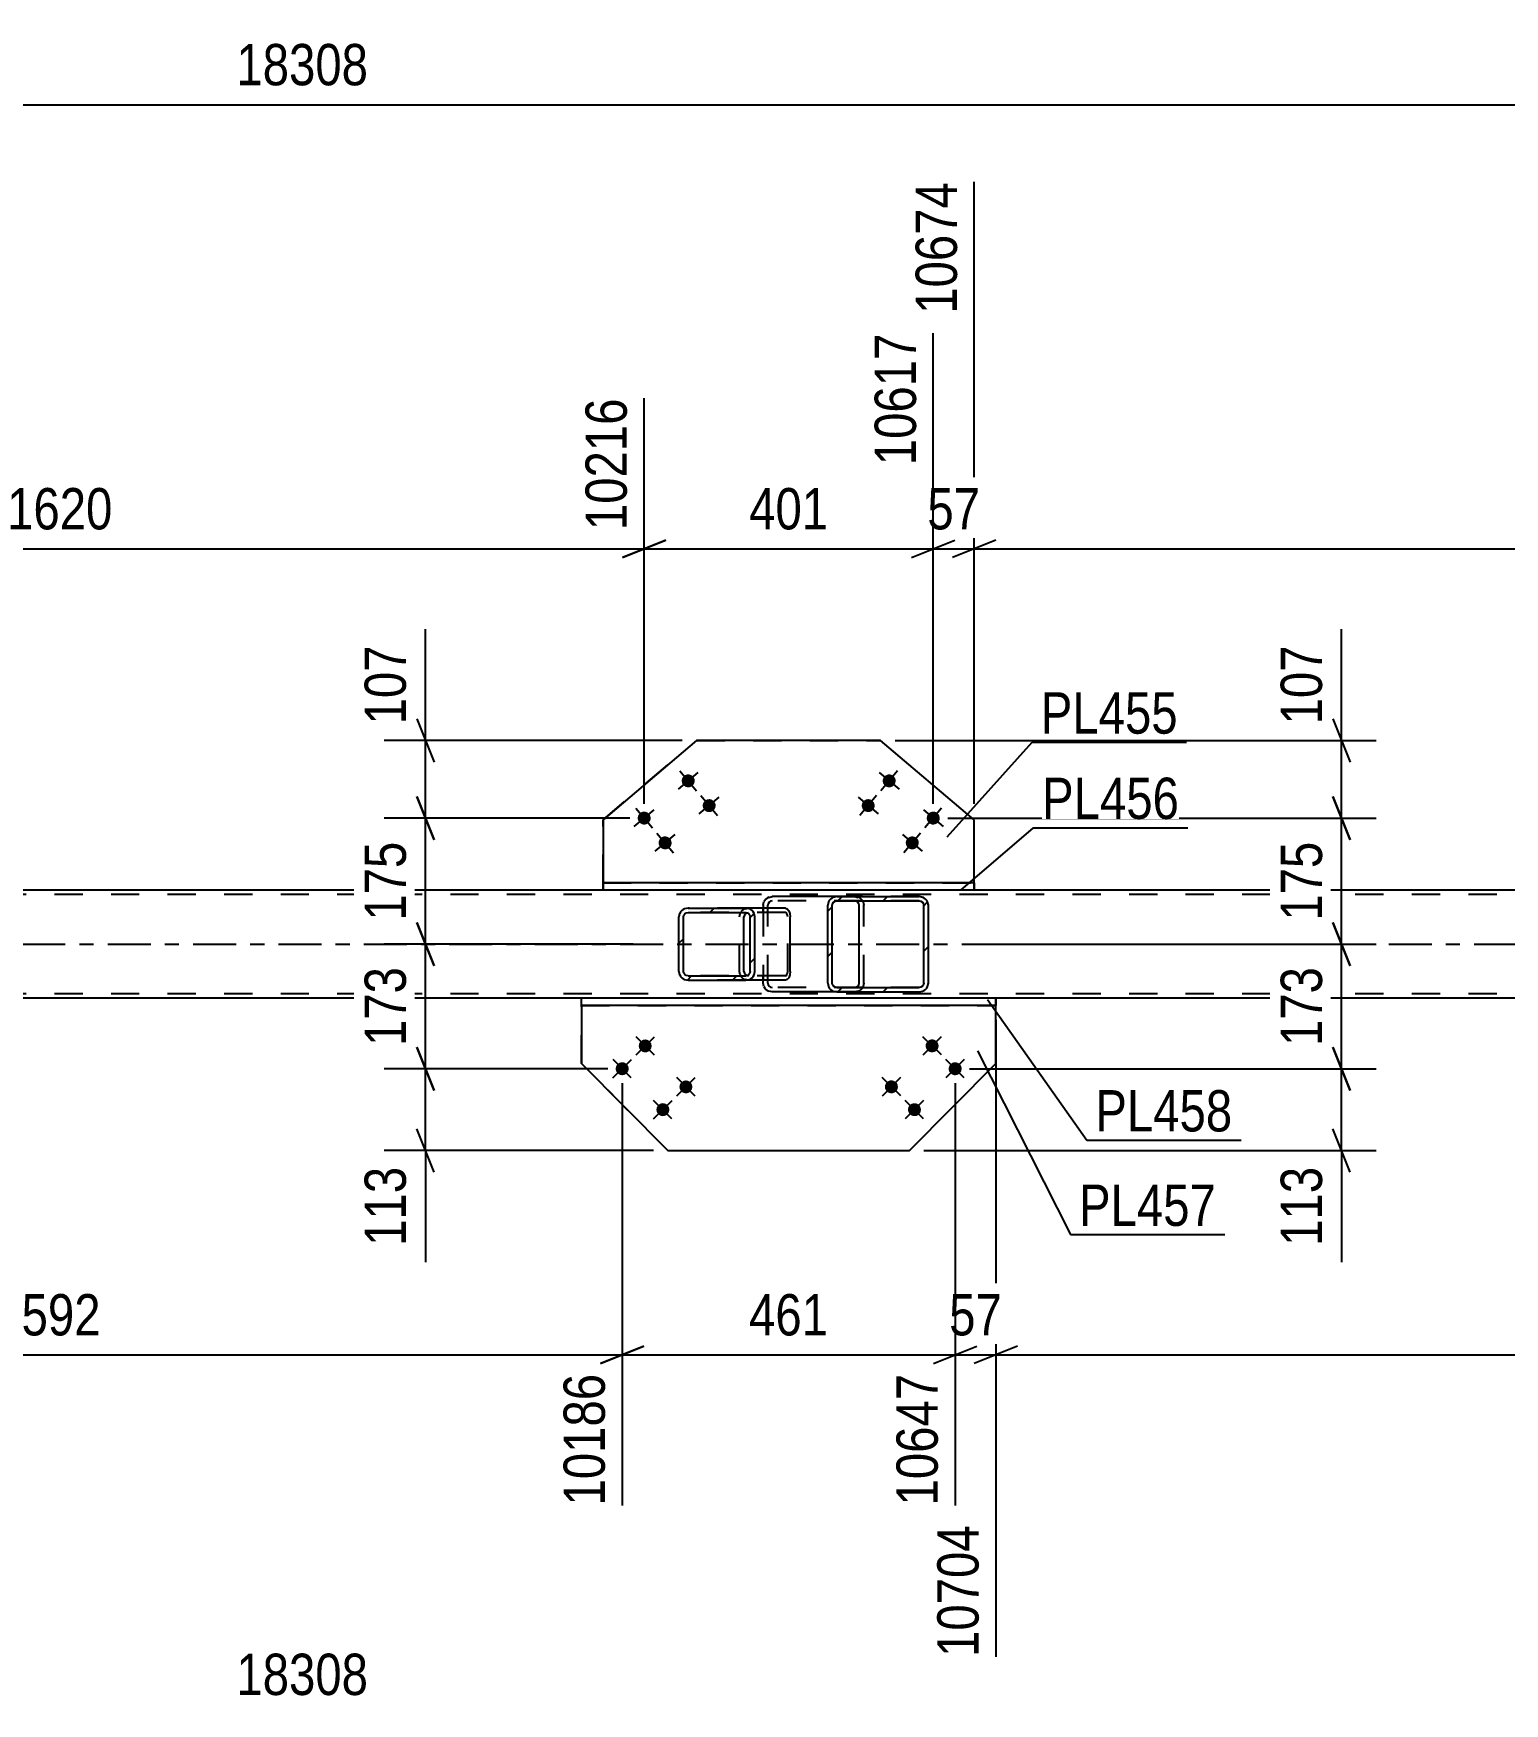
# Model space of a CAD drawing. Header units: millimetres. Extents: x 0 to 1189, y 0 to 841.
# Drawn here: x 540.7 to 642.7, y 295.6 to 411.3 of the extents above; entities that cross this region are included whole.
import ezdxf

# ---------------------------------------------------------------- set-up
doc = ezdxf.new("R2010")
doc.units = ezdxf.units.MM
doc.linetypes.add('DXK_LINE_DOT2', pattern=[3.9198, 1.9599, -1.9599])
doc.linetypes.add('DXK_LINE_DOT3', pattern=[5.9187, 2.979, -0.9799, 0.9799, -0.9799])
doc.styles.add('Arial Narrow', font='ARIALN.TTF', dxfattribs={"height": 0.2})

# ---------------------------------------------------------------- blocks, each defined once
blk = doc.blocks.new('Part-570348649-49619 - 49615')
at = {"linetype": 'Continuous'}
h = blk.add_hatch(dxfattribs=at)
h.set_pattern_fill('', scale=0.7, style=0, pattern_type=0)
h.set_pattern_definition([(45, (590.6408, 350.3297), (-1.57154, 1.57154), [])])
h.paths.add_polyline_path([(590.69, 350.1), (590.64, 350.33), (590.5, 350.52), (590.3, 350.65), (590.06, 350.7), (586.06, 350.7), (585.82, 350.65), (585.62, 350.52), (585.48, 350.33), (585.43, 350.1), (585.43, 346.3), (585.48, 346.07), (585.62, 345.88), (585.82, 345.75), (586.06, 345.7), (590.06, 345.7), (590.3, 345.75), (590.5, 345.88), (590.64, 346.07), (590.69, 346.3)])
h.paths.add_polyline_path([(590.35, 346.19), (590.28, 346.09), (590.18, 346.02), (590.06, 346), (586.06, 346), (585.94, 346.02), (585.84, 346.09), (585.77, 346.19), (585.75, 346.3), (585.75, 350.1), (585.77, 350.21), (585.84, 350.31), (585.94, 350.38), (586.06, 350.4), (590.06, 350.4), (590.18, 350.38), (590.28, 350.31), (590.35, 350.21), (590.37, 350.1), (590.37, 346.3)])
at = {"color": 2, "linetype": 'Continuous'}
for p, q in [((585.48, 350.33), (585.43, 350.1)), ((585.43, 346.3), (585.43, 350.1)), ((585.75, 350.1), (585.77, 350.21)), ((585.75, 346.3), (585.75, 350.1)), ((585.77, 350.21), (585.84, 350.31)), ((586.06, 350.7), (585.82, 350.65)), ((585.84, 350.31), (585.94, 350.38)), ((585.94, 350.38), (586.06, 350.4)), ((586.06, 350.7), (590.06, 350.7)), ((586.06, 350.4), (590.06, 350.4)), ((589.97, 350.21), (589.94, 350.1)), ((589.94, 346.3), (589.94, 350.1)), ((590.04, 350.31), (589.97, 350.21)), ((590.14, 350.38), (590.04, 350.31)), ((592.81, 350.7), (590.06, 350.7)), ((590.3, 350.65), (590.06, 350.7)), ((590.06, 350.4), (590.18, 350.38)), ((590.14, 350.38), (590.16, 350.38)), ((590.18, 350.38), (590.28, 350.31)), ((590.28, 350.31), (590.35, 350.21)), ((590.35, 350.21), (590.37, 350.1)), ((590.37, 346.3), (590.37, 350.1)), ((590.69, 350.1), (590.64, 350.33)), ((590.69, 346.3), (590.69, 350.1)), ((592.81, 350.7), (592.93, 350.65)), ((592.93, 350.65), (593.04, 350.52)), ((593.04, 350.52), (593.11, 350.33)), ((593.11, 350.33), (593.13, 350.1)), ((593.13, 346.3), (593.13, 350.1)), ((585.43, 346.3), (585.48, 346.07)), ((585.77, 346.19), (585.75, 346.3)), ((589.94, 346.3), (589.97, 346.19)), ((590.37, 346.3), (590.35, 346.19)), ((590.64, 346.07), (590.69, 346.3)), ((593.13, 346.3), (593.11, 346.07)), ((585.84, 346.09), (585.77, 346.19)), ((585.82, 345.75), (586.06, 345.7)), ((585.94, 346.02), (585.84, 346.09)), ((586.06, 346), (585.94, 346.02)), ((586.06, 346), (590.06, 346)), ((586.06, 345.7), (590.06, 345.7)), ((589.97, 346.19), (590.04, 346.09)), ((590.04, 346.09), (590.14, 346.02)), ((590.18, 346.02), (590.06, 346)), ((590.06, 345.7), (590.3, 345.75)), ((592.81, 345.7), (590.06, 345.7)), ((590.14, 346.02), (590.16, 346.02)), ((590.28, 346.09), (590.18, 346.02)), ((590.35, 346.19), (590.28, 346.09)), ((592.93, 345.75), (592.81, 345.7)), ((593.04, 345.88), (592.93, 345.75)), ((593.11, 346.07), (593.04, 345.88))]:
    blk.add_line(p, q, dxfattribs=at)
at = {"color": 7, "linetype": 'DXK_LINE_DOT2'}
for p, q in [((590.06, 350.7), (586.06, 350.7)), ((592.81, 350.4), (586.06, 350.4)), ((589.63, 350.1), (589.68, 350.33)), ((589.63, 346.3), (589.63, 350.1)), ((590.02, 350.65), (590.26, 350.7)), ((590.16, 350.38), (590.26, 350.4)), ((591.27, 350.4), (591.27, 350.7)), ((592.87, 350.38), (592.81, 350.4)), ((592.92, 350.31), (592.87, 350.38)), ((592.96, 350.21), (592.92, 350.31)), ((592.97, 350.1), (592.96, 350.21)), ((592.97, 346.3), (592.97, 350.1)), ((589.68, 346.07), (589.63, 346.3)), ((592.96, 346.19), (592.97, 346.3)), ((592.81, 346), (586.06, 346)), ((590.06, 345.7), (586.06, 345.7)), ((590.26, 345.7), (590.02, 345.75)), ((590.16, 346.02), (590.26, 346)), ((591.27, 345.7), (591.27, 346)), ((592.81, 346), (592.87, 346.02)), ((592.87, 346.02), (592.92, 346.09)), ((592.92, 346.09), (592.96, 346.19))]:
    blk.add_line(p, q, dxfattribs=at)
at = {"color": 2, "linetype": 'Continuous'}
for centre, start, end in [((586.05, 350.08), 111.1027, 156.0528), ((590.08, 350.08), 23.9472, 68.8973), ((586.05, 346.32), 203.9472, 248.8973), ((590.08, 346.32), 291.1027, 336.0528)]:
    blk.add_arc(centre, 0.616, start, end, dxfattribs=at)
at = {"color": 7, "linetype": 'DXK_LINE_DOT2'}
for centre, start, end in [((590.24, 350.08), 111.1035, 156.0537), ((590.24, 346.32), 203.9463, 248.8965)]:
    blk.add_arc(centre, 0.616, start, end, dxfattribs=at)
blk = doc.blocks.new('Bolt-570348649-49864 - 49615')
at = {"linetype": 'Continuous'}
for points in [[(603.29, 341.47), (603.35, 341.4), (603.4, 341.31), (603.42, 341.22), (603.43, 341.13), (603.41, 341.04), (603.38, 340.95), (603.33, 340.87), (603.26, 340.8), (603.18, 340.75), (603.09, 340.72), (603, 340.7), (602.91, 340.71), (602.82, 340.73), (602.73, 340.77), (602.66, 340.83), (602.6, 340.9), (602.56, 340.99), (602.53, 341.08), (602.53, 341.17), (602.54, 341.27), (602.58, 341.35), (602.63, 341.43), (602.69, 341.5), (602.77, 341.55), (602.86, 341.59), (602.95, 341.6), (603.05, 341.6), (603.14, 341.57), (603.22, 341.53)], [(604.89, 339.89), (604.95, 339.81), (604.99, 339.73), (605.02, 339.64), (605.02, 339.54), (605.01, 339.45), (604.98, 339.36), (604.92, 339.28), (604.86, 339.22), (604.78, 339.17), (604.69, 339.13), (604.6, 339.12), (604.5, 339.12), (604.41, 339.15), (604.33, 339.19), (604.26, 339.25), (604.2, 339.32), (604.15, 339.4), (604.13, 339.49), (604.12, 339.59), (604.14, 339.68), (604.17, 339.77), (604.22, 339.85), (604.29, 339.91), (604.37, 339.97), (604.46, 340), (604.55, 340.02), (604.64, 340.01), (604.73, 339.99), (604.82, 339.94)], [(600.48, 338.63), (600.54, 338.56), (600.58, 338.48), (600.6, 338.38), (600.61, 338.29), (600.59, 338.2), (600.56, 338.11), (600.51, 338.03), (600.44, 337.96), (600.36, 337.91), (600.28, 337.88), (600.18, 337.86), (600.09, 337.87), (600, 337.89), (599.91, 337.93), (599.84, 337.99), (599.78, 338.07), (599.74, 338.15), (599.71, 338.24), (599.71, 338.33), (599.72, 338.43), (599.76, 338.52), (599.81, 338.59), (599.87, 338.66), (599.95, 338.71), (600.04, 338.75), (600.13, 338.76), (600.23, 338.76), (600.32, 338.73), (600.4, 338.69)], [(602.07, 337.05), (602.13, 336.97), (602.17, 336.89), (602.2, 336.8), (602.2, 336.71), (602.19, 336.61), (602.16, 336.52), (602.11, 336.45), (602.04, 336.38), (601.96, 336.33), (601.87, 336.29), (601.78, 336.28), (601.69, 336.28), (601.6, 336.31), (601.51, 336.35), (601.44, 336.41), (601.38, 336.48), (601.34, 336.56), (601.31, 336.66), (601.31, 336.75), (601.32, 336.84), (601.35, 336.93), (601.4, 337.01), (601.47, 337.08), (601.55, 337.13), (601.64, 337.16), (601.73, 337.18), (601.82, 337.17), (601.92, 337.15), (602, 337.11)]]:
    blk.add_hatch(color=1, dxfattribs=at).paths.add_polyline_path(points)
at = {"color": 1, "linetype": 'Continuous'}
for p, q in [((603.62, 340.52), (602.34, 341.79)), ((603.61, 341.79), (602.34, 340.51)), ((605.21, 338.93), (603.94, 340.2)), ((605.21, 340.2), (603.94, 338.93)), ((600.8, 337.68), (599.52, 338.95)), ((600.79, 338.95), (599.52, 337.67)), ((602.39, 337.37), (601.12, 336.09)), ((602.39, 336.09), (601.12, 337.36))]:
    blk.add_line(p, q, dxfattribs=at)
blk = doc.blocks.new('Part-570348649-49627 - 49615')
at = {"linetype": 'Continuous'}
h = blk.add_hatch(dxfattribs=at)
h.set_pattern_fill('', scale=0.7, style=0, pattern_type=0)
h.set_pattern_definition([(45, (602.6688, 351.1297), (-1.57154, 1.57154), [])])
h.paths.add_polyline_path([(602.72, 350.9), (602.67, 351.13), (602.53, 351.32), (602.33, 351.45), (602.08, 351.5), (596.37, 351.5), (596.13, 351.45), (595.92, 351.32), (595.79, 351.13), (595.74, 350.9), (595.74, 345.5), (595.79, 345.27), (595.92, 345.08), (596.13, 344.95), (596.37, 344.9), (602.08, 344.9), (602.33, 344.95), (602.53, 345.08), (602.67, 345.27), (602.72, 345.5)])
h.paths.add_polyline_path([(602.38, 345.39), (602.31, 345.29), (602.2, 345.22), (602.08, 345.2), (596.37, 345.2), (596.25, 345.22), (596.15, 345.29), (596.08, 345.39), (596.05, 345.5), (596.05, 350.9), (596.08, 351.01), (596.15, 351.11), (596.25, 351.18), (596.37, 351.2), (602.08, 351.2), (602.2, 351.18), (602.31, 351.11), (602.38, 351.01), (602.4, 350.9), (602.4, 345.5)])
at = {"color": 2, "linetype": 'Continuous'}
for p, q in [((591.27, 350.9), (591.32, 351.13)), ((591.27, 350.9), (591.27, 350.7)), ((591.66, 351.45), (591.9, 351.5)), ((596.37, 351.5), (591.9, 351.5)), ((595.79, 351.13), (595.74, 350.9)), ((595.74, 345.5), (595.74, 350.9)), ((596.05, 350.9), (596.08, 351.01)), ((596.05, 345.5), (596.05, 350.9)), ((596.08, 351.01), (596.15, 351.11)), ((596.37, 351.5), (596.13, 351.45)), ((596.15, 351.11), (596.25, 351.18)), ((596.25, 351.18), (596.37, 351.2)), ((596.37, 351.5), (602.08, 351.5)), ((596.37, 351.2), (602.08, 351.2)), ((597.74, 351.18), (597.61, 351.2)), ((597.84, 351.11), (597.74, 351.18)), ((597.91, 351.01), (597.84, 351.11)), ((597.93, 350.9), (597.91, 351.01)), ((597.93, 345.5), (597.93, 350.9)), ((602.33, 351.45), (602.08, 351.5)), ((602.08, 351.2), (602.2, 351.18)), ((602.2, 351.18), (602.31, 351.11)), ((602.31, 351.11), (602.38, 351.01)), ((602.38, 351.01), (602.4, 350.9)), ((602.4, 345.5), (602.4, 350.9)), ((602.72, 350.9), (602.67, 351.13)), ((602.72, 345.5), (602.72, 350.9)), ((591.27, 345.5), (591.27, 345.7)), ((591.32, 345.27), (591.27, 345.5)), ((595.74, 345.5), (595.79, 345.27)), ((596.08, 345.39), (596.05, 345.5)), ((596.15, 345.29), (596.08, 345.39)), ((596.25, 345.22), (596.15, 345.29)), ((596.37, 345.2), (596.25, 345.22)), ((596.37, 345.2), (602.08, 345.2)), ((597.61, 345.2), (597.74, 345.22)), ((597.74, 345.22), (597.84, 345.29)), ((597.84, 345.29), (597.91, 345.39)), ((597.91, 345.39), (597.93, 345.5)), ((602.2, 345.22), (602.08, 345.2)), ((602.31, 345.29), (602.2, 345.22)), ((602.38, 345.39), (602.31, 345.29)), ((602.4, 345.5), (602.38, 345.39)), ((602.67, 345.27), (602.72, 345.5)), ((591.9, 344.9), (591.66, 344.95)), ((596.37, 344.9), (591.9, 344.9)), ((596.13, 344.95), (596.37, 344.9)), ((596.37, 344.9), (602.08, 344.9)), ((602.08, 344.9), (602.33, 344.95))]:
    blk.add_line(p, q, dxfattribs=at)
at = {"color": 7, "linetype": 'DXK_LINE_DOT2'}
for p, q in [((591.61, 351.01), (591.59, 350.9)), ((591.59, 345.5), (591.59, 350.9)), ((591.68, 351.11), (591.61, 351.01)), ((591.78, 351.18), (591.68, 351.11)), ((591.9, 351.2), (591.78, 351.18)), ((602.08, 351.2), (591.9, 351.2)), ((602.08, 351.5), (596.37, 351.5)), ((597.61, 351.5), (597.86, 351.45)), ((598.2, 351.13), (598.25, 350.9)), ((598.25, 345.5), (598.25, 350.9)), ((591.27, 350.7), (591.27, 345.7)), ((591.59, 345.5), (591.61, 345.39)), ((591.61, 345.39), (591.68, 345.29)), ((591.68, 345.29), (591.78, 345.22)), ((591.78, 345.22), (591.9, 345.2)), ((602.08, 345.2), (591.9, 345.2)), ((598.25, 345.5), (598.2, 345.27)), ((597.61, 344.9), (596.37, 344.9)), ((597.86, 344.95), (597.61, 344.9)), ((597.61, 344.9), (602.08, 344.9))]:
    blk.add_line(p, q, dxfattribs=at)
at = {"color": 2, "linetype": 'Continuous'}
for centre, start, end in [((591.88, 350.88), 110.9282, 155.8647), ((596.35, 350.88), 110.9291, 155.8657), ((602.1, 350.88), 24.1343, 69.0709), ((591.88, 345.52), 204.1353, 249.0718), ((596.35, 345.52), 204.1343, 249.0709), ((602.1, 345.52), 290.9291, 335.8657)]:
    blk.add_arc(centre, 0.618, start, end, dxfattribs=at)
at = {"color": 7, "linetype": 'DXK_LINE_DOT2'}
for centre, start, end in [((597.64, 350.88), 24.1353, 69.0718), ((597.64, 345.52), 290.9282, 335.8647)]:
    blk.add_arc(centre, 0.618, start, end, dxfattribs=at)
blk = doc.blocks.new('Part-570348649-49690 - 49615')
at = {"color": 2, "linetype": 'Continuous'}
for p, q in [((580.17, 351.95), (580.17, 352.45)), ((605.9, 352.45), (580.17, 352.45)), ((605.9, 351.95), (605.9, 352.45)), ((605.9, 352.45), (605.9, 351.95)), ((605.9, 351.95), (580.17, 351.95))]:
    blk.add_line(p, q, dxfattribs=at)
at = {"color": 7, "linetype": 'DXK_LINE_DOT2'}
for p, q in [((580.17, 352.45), (580.17, 351.95)), ((580.17, 352.45), (580.17, 352.45)), ((605.9, 352.45), (605.9, 352.45)), ((605.9, 352.45), (605.9, 352.45)), ((580.17, 351.95), (580.17, 351.95)), ((605.9, 351.95), (605.9, 351.95)), ((605.9, 351.95), (605.9, 351.95))]:
    blk.add_line(p, q, dxfattribs=at)
blk = doc.blocks.new('Part-570348649-49631 - 49615')
at = {"color": 7, "linetype": 'DXK_LINE_DOT2'}
for p, q in [((975.29, 351.65), (143.37, 351.65)), ((605.9, 351.95), (580.17, 351.95)), ((975.29, 344.75), (143.37, 344.75)), ((607.4, 344.45), (578.67, 344.45))]:
    blk.add_line(p, q, dxfattribs=at)
at = {"color": 2, "linetype": 'Continuous'}
for p, q in [((580.17, 351.95), (502.03, 351.95)), ((685.93, 351.95), (605.9, 351.95)), ((578.67, 344.45), (501.91, 344.45)), ((684.43, 344.45), (607.4, 344.45))]:
    blk.add_line(p, q, dxfattribs=at)
at = {"color": 7, "linetype": 'DXK_LINE_DOT3'}
blk.add_line((143.37, 348.2), (975.29, 348.2), dxfattribs=at)
blk = doc.blocks.new('Part-570348649-49674 - 49615')
at = {"color": 2, "linetype": 'Continuous'}
for p, q in [((607.4, 344.45), (578.67, 344.45)), ((578.67, 343.95), (578.67, 344.45)), ((607.4, 343.95), (578.67, 343.95)), ((607.4, 343.95), (607.4, 344.45)), ((607.4, 344.45), (607.4, 343.95))]:
    blk.add_line(p, q, dxfattribs=at)
at = {"color": 7, "linetype": 'DXK_LINE_DOT2'}
for p, q in [((578.67, 343.95), (578.67, 344.45)), ((607.4, 344.45), (607.4, 344.45)), ((607.4, 344.45), (607.4, 344.45)), ((607.4, 343.95), (607.4, 343.95)), ((607.4, 343.95), (607.4, 343.95))]:
    blk.add_line(p, q, dxfattribs=at)
blk = doc.blocks.new('Part-570348649-49786 - 49615')
at = {"color": 2, "linetype": 'Continuous'}
for p, q in [((578.67, 343.95), (578.67, 339.93)), ((607.4, 339.93), (607.4, 343.95)), ((578.67, 339.93), (584.66, 333.9)), ((578.67, 339.93), (578.67, 339.93)), ((601.41, 333.9), (607.4, 339.93)), ((584.66, 333.9), (601.41, 333.9)), ((584.66, 333.9), (584.66, 333.9))]:
    blk.add_line(p, q, dxfattribs=at)
at = {"color": 7, "linetype": 'DXK_LINE_DOT2'}
for p, q in [((607.4, 343.95), (578.67, 343.95)), ((578.67, 343.95), (578.67, 343.95)), ((578.67, 343.95), (607.4, 343.95)), ((578.67, 339.93), (578.67, 343.95)), ((607.4, 343.95), (607.4, 343.95)), ((607.4, 339.93), (607.4, 343.95)), ((584.66, 333.9), (578.67, 339.93)), ((584.66, 333.9), (601.41, 333.9))]:
    blk.add_line(p, q, dxfattribs=at)
blk = doc.blocks.new('Part-570348649-49794 - 49615')
at = {"color": 2, "linetype": 'Continuous'}
for p, q in [((586.66, 362.32), (580.17, 356.83)), ((599.41, 362.32), (586.66, 362.32)), ((586.66, 362.32), (586.66, 362.32)), ((605.9, 356.83), (599.41, 362.32)), ((580.17, 356.83), (580.17, 352.45)), ((580.17, 356.83), (580.17, 356.83)), ((605.9, 352.45), (605.9, 356.83))]:
    blk.add_line(p, q, dxfattribs=at)
at = {"color": 7, "linetype": 'DXK_LINE_DOT2'}
for p, q in [((580.17, 356.83), (586.66, 362.32)), ((586.66, 362.32), (599.41, 362.32)), ((580.17, 352.45), (580.17, 356.83)), ((605.9, 352.45), (605.9, 356.83)), ((580.17, 352.45), (605.9, 352.45)), ((580.17, 352.45), (580.17, 352.45)), ((605.9, 352.45), (580.17, 352.45)), ((605.9, 352.45), (605.9, 352.45))]:
    blk.add_line(p, q, dxfattribs=at)
blk = doc.blocks.new('Bolt-570348649-49865 - 49615')
at = {"linetype": 'Continuous'}
for points in [[(582.78, 341.47, -1), (583.41, 340.83, -1)], [(581.18, 339.89, -1), (581.82, 339.25, -1)], [(585.6, 338.63, -1), (586.23, 337.99, -1)], [(584, 337.05, -1), (584.64, 336.41, -1)]]:
    blk.add_hatch(color=1, dxfattribs=at).paths.add_polyline_path(points)
at = {"color": 1, "linetype": 'Continuous'}
for p, q in [((582.46, 340.52), (583.74, 341.79)), ((583.73, 340.51), (582.46, 341.79)), ((580.86, 338.93), (582.14, 340.2)), ((582.13, 338.93), (580.87, 340.2)), ((585.28, 337.68), (586.55, 338.95)), ((586.55, 337.67), (585.28, 338.95)), ((584.95, 336.09), (583.68, 337.37)), ((583.68, 336.09), (584.96, 337.36))]:
    blk.add_line(p, q, dxfattribs=at)
blk = doc.blocks.new('Bolt-570348649-49883 - 49615')
at = {"linetype": 'Continuous'}
for points in [[(600.35, 359.24), (600.28, 359.17), (600.2, 359.12), (600.11, 359.09), (600.02, 359.08), (599.92, 359.08), (599.83, 359.11), (599.75, 359.15), (599.68, 359.22), (599.62, 359.29), (599.58, 359.37), (599.56, 359.47), (599.55, 359.56), (599.57, 359.65), (599.61, 359.74), (599.66, 359.82), (599.73, 359.88), (599.81, 359.93), (599.9, 359.96), (599.99, 359.98), (600.08, 359.97), (600.17, 359.94), (600.26, 359.9), (600.33, 359.84), (600.38, 359.76), (600.43, 359.68), (600.45, 359.59), (600.45, 359.49), (600.43, 359.4), (600.4, 359.31)], [(598.89, 357.52), (598.82, 357.45), (598.74, 357.4), (598.66, 357.37), (598.56, 357.36), (598.47, 357.37), (598.38, 357.39), (598.3, 357.44), (598.22, 357.5), (598.17, 357.57), (598.13, 357.66), (598.1, 357.75), (598.1, 357.84), (598.12, 357.94), (598.15, 358.02), (598.21, 358.1), (598.27, 358.16), (598.35, 358.21), (598.44, 358.25), (598.54, 358.26), (598.63, 358.25), (598.72, 358.23), (598.8, 358.18), (598.87, 358.12), (598.93, 358.05), (598.97, 357.96), (598.99, 357.87), (599, 357.78), (598.98, 357.68), (598.95, 357.6)], [(603.4, 356.65), (603.33, 356.59), (603.25, 356.54), (603.16, 356.51), (603.07, 356.49), (602.98, 356.5), (602.89, 356.53), (602.8, 356.57), (602.73, 356.63), (602.67, 356.71), (602.63, 356.79), (602.61, 356.88), (602.61, 356.98), (602.62, 357.07), (602.66, 357.16), (602.71, 357.23), (602.78, 357.3), (602.86, 357.35), (602.95, 357.38), (603.04, 357.39), (603.14, 357.39), (603.23, 357.36), (603.31, 357.32), (603.38, 357.25), (603.44, 357.18), (603.48, 357.1), (603.5, 357), (603.5, 356.91), (603.49, 356.82), (603.45, 356.73)], [(601.95, 354.93), (601.88, 354.87), (601.8, 354.82), (601.71, 354.79), (601.62, 354.78), (601.52, 354.78), (601.43, 354.81), (601.35, 354.85), (601.28, 354.91), (601.22, 354.99), (601.18, 355.07), (601.16, 355.16), (601.15, 355.26), (601.17, 355.35), (601.21, 355.44), (601.26, 355.52), (601.33, 355.58), (601.41, 355.63), (601.5, 355.66), (601.59, 355.68), (601.68, 355.67), (601.77, 355.64), (601.86, 355.6), (601.93, 355.54), (601.99, 355.46), (602.03, 355.38), (602.05, 355.29), (602.05, 355.19), (602.03, 355.1), (602, 355.01)]]:
    blk.add_hatch(color=1, dxfattribs=at).paths.add_polyline_path(points)
at = {"color": 1, "linetype": 'Continuous'}
for p, q in [((600.58, 360.21), (599.42, 358.84)), ((599.32, 360.11), (600.69, 358.95)), ((597.86, 358.39), (599.24, 357.23)), ((599.13, 358.5), (597.97, 357.12)), ((602.37, 357.52), (603.74, 356.36)), ((603.64, 357.63), (602.47, 356.26)), ((600.92, 355.81), (602.29, 354.64)), ((602.18, 355.91), (601.02, 354.54))]:
    blk.add_line(p, q, dxfattribs=at)
blk = doc.blocks.new('Bolt-570348649-49884 - 49615')
at = {"linetype": 'Continuous'}
for points in [[(586.42, 359.82), (586.47, 359.74), (586.51, 359.65), (586.52, 359.56), (586.52, 359.47), (586.5, 359.37), (586.46, 359.29), (586.4, 359.22), (586.33, 359.15), (586.25, 359.11), (586.16, 359.08), (586.06, 359.08), (585.97, 359.09), (585.88, 359.12), (585.8, 359.17), (585.73, 359.24), (585.68, 359.31), (585.64, 359.4), (585.63, 359.49), (585.63, 359.59), (585.65, 359.68), (585.69, 359.76), (585.75, 359.84), (585.82, 359.9), (585.9, 359.94), (586, 359.97), (586.09, 359.98), (586.18, 359.96), (586.27, 359.93), (586.35, 359.88)], [(587.87, 358.1), (587.92, 358.02), (587.96, 357.94), (587.98, 357.84), (587.97, 357.75), (587.95, 357.66), (587.91, 357.57), (587.85, 357.5), (587.78, 357.44), (587.7, 357.39), (587.61, 357.37), (587.51, 357.36), (587.42, 357.37), (587.33, 357.4), (587.25, 357.45), (587.18, 357.52), (587.13, 357.6), (587.1, 357.68), (587.08, 357.78), (587.08, 357.87), (587.11, 357.96), (587.15, 358.05), (587.2, 358.12), (587.28, 358.18), (587.36, 358.23), (587.45, 358.25), (587.54, 358.26), (587.64, 358.25), (587.72, 358.21), (587.8, 358.16)], [(583.37, 357.23), (583.42, 357.16), (583.45, 357.07), (583.47, 356.98), (583.47, 356.88), (583.45, 356.79), (583.4, 356.71), (583.35, 356.63), (583.27, 356.57), (583.19, 356.53), (583.1, 356.5), (583.01, 356.49), (582.91, 356.51), (582.83, 356.54), (582.75, 356.59), (582.68, 356.65), (582.63, 356.73), (582.59, 356.82), (582.57, 356.91), (582.58, 357), (582.6, 357.1), (582.64, 357.18), (582.7, 357.25), (582.77, 357.32), (582.85, 357.36), (582.94, 357.39), (583.04, 357.39), (583.13, 357.38), (583.22, 357.35), (583.3, 357.3)], [(584.82, 355.52), (584.87, 355.44), (584.91, 355.35), (584.92, 355.26), (584.92, 355.16), (584.9, 355.07), (584.86, 354.99), (584.8, 354.91), (584.73, 354.85), (584.65, 354.81), (584.55, 354.78), (584.46, 354.78), (584.37, 354.79), (584.28, 354.82), (584.2, 354.87), (584.13, 354.93), (584.08, 355.01), (584.04, 355.1), (584.03, 355.19), (584.03, 355.29), (584.05, 355.38), (584.09, 355.46), (584.15, 355.54), (584.22, 355.6), (584.3, 355.64), (584.39, 355.67), (584.49, 355.68), (584.58, 355.66), (584.67, 355.63), (584.75, 355.58)]]:
    blk.add_hatch(color=1, dxfattribs=at).paths.add_polyline_path(points)
at = {"color": 1, "linetype": 'Continuous'}
for p, q in [((585.49, 360.21), (586.66, 358.84)), ((585.39, 358.95), (586.76, 360.11)), ((586.84, 357.23), (588.22, 358.39)), ((586.95, 358.5), (588.11, 357.12)), ((582.33, 356.36), (583.71, 357.52)), ((582.44, 357.63), (583.6, 356.26)), ((583.79, 354.64), (585.16, 355.81)), ((583.89, 355.91), (585.06, 354.54))]:
    blk.add_line(p, q, dxfattribs=at)
blk = doc.blocks.new('StraightDimension-570348649-53669 - 49615')
at = {"color": 7, "linetype": 'Continuous'}
for p, q in [((607.4, 342.95), (607.4, 298.79)), ((687.26, 338.57), (687.26, 309.29)), ((608.9, 320.33), (605.9, 319.13)), ((607.4, 319.73), (687.26, 319.73)), ((685.76, 319.13), (688.76, 320.33))]:
    blk.add_line(p, q, dxfattribs=at)
at = {"color": 0}
blk.add_wipeout([(651.59, 320.48), (651.59, 324.68), (643.07, 324.68), (643.07, 320.48)], dxfattribs=at)
at = {"color": 3, "style": 'Arial Narrow'}
blk.add_text('1597', height=2.863, dxfattribs=at).set_placement((643.67, 321.08))
at = {"color": 0, "linetype": 'Continuous'}
blk.add_wipeout([(686.66, 319.03), (682.46, 319.03), (682.46, 308.69), (686.66, 308.69)], dxfattribs=at)
at = {"color": 3, "linetype": 'Continuous', "style": 'Arial Narrow'}
blk.add_text('12301', height=2.863, rotation=90.0002, dxfattribs=at).set_placement((686.06, 309.29))
blk = doc.blocks.new('StraightDimension-570348649-64226 - 49615')
at = {"color": 7, "linetype": 'Continuous'}
for p, q in [((630.75, 349.7), (631.95, 346.7)), ((606.09, 348.2), (633.75, 348.2)), ((631.35, 339.57), (631.35, 348.2)), ((631.95, 338.07), (630.75, 341.07)), ((605.57, 339.57), (633.75, 339.57))]:
    blk.add_line(p, q, dxfattribs=at)
at = {"color": 0}
blk.add_wipeout([(630.6, 347.23), (626.4, 347.23), (626.4, 340.54), (630.6, 340.54)], dxfattribs=at)
at = {"color": 3, "style": 'Arial Narrow'}
blk.add_text('173', height=2.863, rotation=90.0002, dxfattribs=at).set_placement((630, 341.14))
blk = doc.blocks.new('StraightDimension-570348649-63770 - 49615')
at = {"color": 7, "linetype": 'Continuous'}
for p, q in [((567.26, 358.44), (568.46, 355.44)), ((582.02, 356.94), (565.01, 356.94)), ((567.86, 348.2), (567.86, 356.94)), ((568.46, 346.7), (567.26, 349.7)), ((582.27, 348.2), (565.01, 348.2))]:
    blk.add_line(p, q, dxfattribs=at)
at = {"color": 0}
blk.add_wipeout([(567.11, 355.91), (562.91, 355.91), (562.91, 349.23), (567.11, 349.23)], dxfattribs=at)
at = {"color": 3, "style": 'Arial Narrow'}
blk.add_text('175', height=2.863, rotation=90.0002, dxfattribs=at).set_placement((566.51, 349.83))
blk = doc.blocks.new('StraightDimension-570348649-64225 - 49615')
at = {"color": 7, "linetype": 'Continuous'}
for p, q in [((630.75, 358.44), (631.95, 355.44)), ((604.06, 356.94), (633.75, 356.94)), ((631.35, 348.2), (631.35, 356.94)), ((631.95, 346.7), (630.75, 349.7)), ((606.09, 348.2), (633.75, 348.2))]:
    blk.add_line(p, q, dxfattribs=at)
at = {"color": 0}
blk.add_wipeout([(630.6, 355.91), (626.4, 355.91), (626.4, 349.23), (630.6, 349.23)], dxfattribs=at)
at = {"color": 3, "style": 'Arial Narrow'}
blk.add_text('175', height=2.863, rotation=90.0002, dxfattribs=at).set_placement((630, 349.83))
blk = doc.blocks.new('StraightDimension-570348649-64227 - 49615')
at = {"color": 7, "linetype": 'Continuous'}
for p, q in [((630.75, 341.07), (631.95, 338.07)), ((605.57, 339.57), (633.75, 339.57)), ((631.35, 333.9), (631.35, 339.57)), ((631.95, 332.4), (630.75, 335.4)), ((602.41, 333.9), (633.75, 333.9)), ((631.35, 333.9), (631.35, 326.16)), ((631.35, 333.9), (631.35, 326.16))]:
    blk.add_line(p, q, dxfattribs=at)
at = {"color": 0}
blk.add_wipeout([(630.6, 333.37), (626.4, 333.37), (626.4, 326.69), (630.6, 326.69)], dxfattribs=at)
at = {"color": 3, "style": 'Arial Narrow'}
blk.add_text('113', height=2.863, rotation=90.0002, dxfattribs=at).set_placement((630, 327.29))
blk = doc.blocks.new('StraightDimension-570348649-64224 - 49615')
at = {"color": 7, "linetype": 'Continuous'}
for p, q in [((631.35, 362.32), (631.35, 370.05)), ((631.35, 362.32), (631.35, 370.05)), ((630.75, 363.82), (631.95, 360.82)), ((600.41, 362.32), (633.75, 362.32)), ((631.35, 356.94), (631.35, 362.32)), ((631.95, 355.44), (630.75, 358.44)), ((604.06, 356.94), (633.75, 356.94))]:
    blk.add_line(p, q, dxfattribs=at)
at = {"color": 0}
blk.add_wipeout([(630.6, 369.53), (626.4, 369.53), (626.4, 362.84), (630.6, 362.84)], dxfattribs=at)
at = {"color": 3, "style": 'Arial Narrow'}
blk.add_text('107', height=2.863, rotation=90.0002, dxfattribs=at).set_placement((630, 363.44))
blk = doc.blocks.new('StraightDimension-570348649-51356 - 49615')
at = {"color": 7, "linetype": 'Continuous'}
for p, q in [((605.9, 357.94), (605.9, 401.06)), ((688.78, 357.94), (688.78, 386.06)), ((607.4, 376.21), (604.4, 375.01)), ((605.9, 375.61), (688.78, 375.61)), ((687.28, 375.01), (690.28, 376.21))]:
    blk.add_line(p, q, dxfattribs=at)
at = {"color": 0}
blk.add_wipeout([(651.6, 376.36), (651.6, 380.56), (643.09, 380.56), (643.09, 376.36)], dxfattribs=at)
at = {"color": 3, "style": 'Arial Narrow'}
blk.add_text('1658', height=2.863, dxfattribs=at).set_placement((643.69, 376.96))
at = {"color": 0, "linetype": 'Continuous'}
blk.add_wipeout([(688.18, 386.66), (683.98, 386.66), (683.98, 376.31), (688.18, 376.31)], dxfattribs=at)
at = {"color": 3, "linetype": 'Continuous', "style": 'Arial Narrow'}
blk.add_text('12332', height=2.863, rotation=90.0002, dxfattribs=at).set_placement((687.58, 376.91))
blk = doc.blocks.new('StraightDimension-570348649-51357 - 49615')
at = {"color": 7, "linetype": 'Continuous'}
for p, q in [((605.9, 357.94), (605.9, 401.06)), ((603.06, 357.94), (603.06, 390.56)), ((601.56, 375.01), (604.56, 376.21)), ((603.06, 375.61), (605.9, 375.61)), ((607.4, 376.21), (604.4, 375.01))]:
    blk.add_line(p, q, dxfattribs=at)
at = {"color": 0, "linetype": 'Continuous'}
blk.add_wipeout([(605.3, 401.66), (601.1, 401.66), (601.1, 391.31), (605.3, 391.31)], dxfattribs=at)
at = {"color": 3, "linetype": 'Continuous', "style": 'Arial Narrow'}
blk.add_text('10674', height=2.863, rotation=90.0002, dxfattribs=at).set_placement((604.7, 391.91))
at = {"color": 0}
blk.add_wipeout([(606.91, 376.36), (606.91, 380.56), (602.05, 380.56), (602.05, 376.36)], dxfattribs=at)
at = {"color": 3, "style": 'Arial Narrow'}
blk.add_text('57', height=2.863, dxfattribs=at).set_placement((602.65, 376.96))
blk = doc.blocks.new('StraightDimension-570348649-51358 - 49615')
at = {"color": 7, "linetype": 'Continuous'}
for p, q in [((603.06, 357.94), (603.06, 390.56)), ((583.02, 357.94), (583.02, 386.06)), ((584.52, 376.21), (581.52, 375.01)), ((583.02, 375.61), (603.06, 375.61)), ((601.56, 375.01), (604.56, 376.21))]:
    blk.add_line(p, q, dxfattribs=at)
at = {"color": 0, "linetype": 'Continuous'}
blk.add_wipeout([(602.46, 391.16), (598.26, 391.16), (598.26, 380.81), (602.46, 380.81)], dxfattribs=at)
at = {"color": 0}
blk.add_wipeout([(596.38, 376.36), (596.38, 380.56), (589.7, 380.56), (589.7, 376.36)], dxfattribs=at)
at = {"color": 3, "linetype": 'Continuous', "style": 'Arial Narrow'}
blk.add_text('10617', height=2.863, rotation=90.0002, dxfattribs=at).set_placement((601.86, 381.41))
at = {"color": 3, "style": 'Arial Narrow'}
blk.add_text('401', height=2.863, dxfattribs=at).set_placement((590.3, 376.96))
blk = doc.blocks.new('StraightDimension-570348649-51359 - 49615')
at = {"color": 7, "linetype": 'Continuous'}
for p, q in [((502.03, 360.06), (502.03, 397.43)), ((583.02, 357.94), (583.02, 386.06)), ((503.53, 376.21), (500.53, 375.01)), ((502.03, 375.61), (583.02, 375.61)), ((581.52, 375.01), (584.52, 376.21))]:
    blk.add_line(p, q, dxfattribs=at)
at = {"color": 0}
blk.add_wipeout([(546.78, 376.36), (546.78, 380.56), (538.27, 380.56), (538.27, 376.36)], dxfattribs=at)
at = {"color": 3, "style": 'Arial Narrow'}
blk.add_text('1620', height=2.863, dxfattribs=at).set_placement((538.87, 376.96))
at = {"color": 0, "linetype": 'Continuous'}
blk.add_wipeout([(582.42, 386.66), (578.22, 386.66), (578.22, 376.31), (582.42, 376.31)], dxfattribs=at)
at = {"color": 3, "linetype": 'Continuous', "style": 'Arial Narrow'}
blk.add_text('10216', height=2.863, rotation=90.0002, dxfattribs=at).set_placement((581.82, 376.91))
blk = doc.blocks.new('StraightDimension-570348649-53670 - 49615')
at = {"color": 7, "linetype": 'Continuous'}
for p, q in [((607.4, 342.95), (607.4, 298.79)), ((604.57, 338.57), (604.57, 309.29)), ((603.07, 319.13), (606.07, 320.33)), ((604.57, 319.73), (607.4, 319.73)), ((608.9, 320.33), (605.9, 319.13))]:
    blk.add_line(p, q, dxfattribs=at)
at = {"color": 0, "linetype": 'Continuous'}
blk.add_wipeout([(606.8, 308.53), (602.6, 308.53), (602.6, 298.19), (606.8, 298.19)], dxfattribs=at)
at = {"color": 3, "linetype": 'Continuous', "style": 'Arial Narrow'}
blk.add_text('10704', height=2.863, rotation=90.0002, dxfattribs=at).set_placement((606.2, 298.79))
at = {"color": 0}
blk.add_wipeout([(608.42, 320.48), (608.42, 324.68), (603.56, 324.68), (603.56, 320.48)], dxfattribs=at)
at = {"color": 3, "style": 'Arial Narrow'}
blk.add_text('57', height=2.863, dxfattribs=at).set_placement((604.16, 321.08))
blk = doc.blocks.new('StraightDimension-570348649-53671 - 49615')
at = {"color": 7, "linetype": 'Continuous'}
for p, q in [((581.5, 338.57), (581.5, 309.29)), ((604.57, 338.57), (604.57, 309.29)), ((583, 320.33), (580, 319.13)), ((581.5, 319.73), (604.57, 319.73)), ((603.07, 319.13), (606.07, 320.33))]:
    blk.add_line(p, q, dxfattribs=at)
at = {"color": 0}
blk.add_wipeout([(596.38, 320.48), (596.38, 324.68), (589.69, 324.68), (589.69, 320.48)], dxfattribs=at)
at = {"color": 3, "style": 'Arial Narrow'}
blk.add_text('461', height=2.863, dxfattribs=at).set_placement((590.29, 321.08))
at = {"color": 0, "linetype": 'Continuous'}
blk.add_wipeout([(603.97, 319.03), (599.77, 319.03), (599.77, 308.69), (603.97, 308.69)], dxfattribs=at)
at = {"color": 3, "linetype": 'Continuous', "style": 'Arial Narrow'}
blk.add_text('10647', height=2.863, rotation=90.0002, dxfattribs=at).set_placement((603.37, 309.29))
blk = doc.blocks.new('StraightDimension-570348649-53672 - 49615')
at = {"color": 7, "linetype": 'Continuous'}
for p, q in [((501.91, 342.95), (501.91, 302.42)), ((581.5, 338.57), (581.5, 309.29)), ((503.41, 320.33), (500.41, 319.13)), ((501.91, 319.73), (581.5, 319.73)), ((580, 319.13), (583, 320.33))]:
    blk.add_line(p, q, dxfattribs=at)
at = {"color": 0}
blk.add_wipeout([(545.96, 320.48), (545.96, 324.68), (537.45, 324.68), (537.45, 320.48)], dxfattribs=at)
at = {"color": 3, "style": 'Arial Narrow'}
blk.add_text('1592', height=2.863, dxfattribs=at).set_placement((538.05, 321.08))
at = {"color": 0, "linetype": 'Continuous'}
blk.add_wipeout([(580.9, 319.03), (576.7, 319.03), (576.7, 308.69), (580.9, 308.69)], dxfattribs=at)
at = {"color": 3, "linetype": 'Continuous', "style": 'Arial Narrow'}
blk.add_text('10186', height=2.863, rotation=90.0002, dxfattribs=at).set_placement((580.3, 309.29))
blk = doc.blocks.new('StraightDimension-570348649-54212 - 49615')
at = {"color": 7, "linetype": 'Continuous'}
blk.add_line((132.52, 406.4), (986.15, 406.4), dxfattribs=at)
at = {"color": 0}
blk.add_wipeout([(564.5, 407.15), (564.5, 411.35), (554.16, 411.35), (554.16, 407.15)], dxfattribs=at)
at = {"color": 3, "style": 'Arial Narrow'}
blk.add_text('18308', height=2.863, dxfattribs=at).set_placement((554.76, 407.75))
blk = doc.blocks.new('StraightDimension-570348649-54243 - 49615')
at = {"color": 0}
blk.add_wipeout([(564.5, 295.55), (564.5, 299.75), (554.16, 299.75), (554.16, 295.55)], dxfattribs=at)
at = {"color": 3, "style": 'Arial Narrow'}
blk.add_text('18308', height=2.863, dxfattribs=at).set_placement((554.76, 296.15))
blk = doc.blocks.new('StraightDimension-570348649-63769 - 49615')
at = {"color": 7, "linetype": 'Continuous'}
for p, q in [((567.86, 362.32), (567.86, 370.05)), ((567.86, 362.32), (567.86, 370.05)), ((567.26, 363.82), (568.46, 360.82)), ((585.66, 362.32), (565.01, 362.32)), ((567.86, 356.94), (567.86, 362.32)), ((568.46, 355.44), (567.26, 358.44)), ((582.02, 356.94), (565.01, 356.94))]:
    blk.add_line(p, q, dxfattribs=at)
at = {"color": 0}
blk.add_wipeout([(567.11, 369.53), (562.91, 369.53), (562.91, 362.84), (567.11, 362.84)], dxfattribs=at)
at = {"color": 3, "style": 'Arial Narrow'}
blk.add_text('107', height=2.863, rotation=90.0002, dxfattribs=at).set_placement((566.51, 363.44))
blk = doc.blocks.new('StraightDimension-570348649-63771 - 49615')
at = {"color": 7, "linetype": 'Continuous'}
for p, q in [((567.26, 349.7), (568.46, 346.7)), ((582.27, 348.2), (565.01, 348.2)), ((567.86, 339.57), (567.86, 348.2)), ((568.46, 338.07), (567.26, 341.07)), ((580.5, 339.57), (565.01, 339.57))]:
    blk.add_line(p, q, dxfattribs=at)
at = {"color": 0}
blk.add_wipeout([(567.11, 347.23), (562.91, 347.23), (562.91, 340.54), (567.11, 340.54)], dxfattribs=at)
at = {"color": 3, "style": 'Arial Narrow'}
blk.add_text('173', height=2.863, rotation=90.0002, dxfattribs=at).set_placement((566.51, 341.14))
blk = doc.blocks.new('StraightDimension-570348649-63772 - 49615')
at = {"color": 7, "linetype": 'Continuous'}
for p, q in [((567.26, 341.07), (568.46, 338.07)), ((580.5, 339.57), (565.01, 339.57)), ((567.86, 333.9), (567.86, 339.57)), ((568.46, 332.4), (567.26, 335.4)), ((583.66, 333.9), (565.01, 333.9)), ((567.86, 333.9), (567.86, 326.16)), ((567.86, 333.9), (567.86, 326.16))]:
    blk.add_line(p, q, dxfattribs=at)
at = {"color": 0}
blk.add_wipeout([(567.11, 333.37), (562.91, 333.37), (562.91, 326.69), (567.11, 326.69)], dxfattribs=at)
at = {"color": 3, "style": 'Arial Narrow'}
blk.add_text('113', height=2.863, rotation=90.0002, dxfattribs=at).set_placement((566.51, 327.29))
blk = doc.blocks.new('Mark-570348649-53859 - 49615')
at = {"color": 30, "linetype": 'Continuous'}
for p, q in [((606.81, 344.37), (613.69, 334.62)), ((613.69, 334.62), (624.39, 334.62))]:
    blk.add_line(p, q, dxfattribs=at)
at = {"color": 0}
blk.add_wipeout([(623.79, 335.22), (623.79, 338.22), (614.29, 338.22), (614.29, 335.22)], dxfattribs=at)
blk.add_wipeout([(623.79, 335.22), (623.79, 338.22), (614.29, 338.22), (614.29, 335.22)], dxfattribs=at)
at = {"color": 3, "style": 'Arial Narrow'}
blk.add_text('PL458', height=2.863, dxfattribs=at).set_placement((614.29, 335.22))
blk = doc.blocks.new('Mark-570348649-53883 - 49615')
at = {"color": 30, "linetype": 'Continuous'}
for p, q in [((604.96, 351.95), (610, 356.28)), ((610, 356.28), (620.7, 356.28))]:
    blk.add_line(p, q, dxfattribs=at)
at = {"color": 0}
blk.add_wipeout([(620.1, 356.88), (620.1, 359.88), (610.6, 359.88), (610.6, 356.88)], dxfattribs=at)
blk.add_wipeout([(620.1, 356.88), (620.1, 359.88), (610.6, 359.88), (610.6, 356.88)], dxfattribs=at)
at = {"color": 3, "style": 'Arial Narrow'}
blk.add_text('PL456', height=2.863, dxfattribs=at).set_placement((610.6, 356.88))
blk = doc.blocks.new('Mark-570348649-53907 - 49615')
at = {"color": 30, "linetype": 'Continuous'}
for p, q in [((606.12, 340.81), (612.56, 328.07)), ((612.56, 328.07), (623.26, 328.07))]:
    blk.add_line(p, q, dxfattribs=at)
at = {"color": 0}
blk.add_wipeout([(622.66, 328.67), (622.66, 331.67), (613.16, 331.67), (613.16, 328.67)], dxfattribs=at)
blk.add_wipeout([(622.66, 328.67), (622.66, 331.67), (613.16, 331.67), (613.16, 328.67)], dxfattribs=at)
at = {"color": 3, "style": 'Arial Narrow'}
blk.add_text('PL457', height=2.863, dxfattribs=at).set_placement((613.16, 328.67))
blk = doc.blocks.new('Mark-570348649-53931 - 49615')
at = {"color": 30, "linetype": 'Continuous'}
for p, q in [((604.03, 355.65), (609.91, 362.2)), ((609.91, 362.2), (620.62, 362.2))]:
    blk.add_line(p, q, dxfattribs=at)
at = {"color": 0}
blk.add_wipeout([(620.02, 362.8), (620.02, 365.8), (610.51, 365.8), (610.51, 362.8)], dxfattribs=at)
blk.add_wipeout([(620.02, 362.8), (620.02, 365.8), (610.51, 365.8), (610.51, 362.8)], dxfattribs=at)
at = {"color": 3, "style": 'Arial Narrow'}
blk.add_text('PL455', height=2.863, dxfattribs=at).set_placement((610.51, 362.8))

msp = doc.modelspace()

# ---------------------------------------------------------------- block references
for name in ['Part-570348649-49794 - 49615', 'Bolt-570348649-49884 - 49615', 'Bolt-570348649-49883 - 49615', 'Part-570348649-49690 - 49615', 'Part-570348649-49631 - 49615', 'Part-570348649-49627 - 49615', 'Part-570348649-49619 - 49615', 'Part-570348649-49674 - 49615', 'Part-570348649-49786 - 49615', 'Bolt-570348649-49865 - 49615', 'Bolt-570348649-49864 - 49615']:
    msp.add_blockref(name, (0, 0))

# ---------------------------------------------------------------- next in the draw order: block references
for name in ['StraightDimension-570348649-63770 - 49615', 'StraightDimension-570348649-53669 - 49615']:
    msp.add_blockref(name, (0, 0))

# ---------------------------------------------------------------- next in the draw order: block references
msp.add_blockref('StraightDimension-570348649-64226 - 49615', (0, 0))

# ---------------------------------------------------------------- next in the draw order: block references
for name in ['StraightDimension-570348649-64225 - 49615', 'StraightDimension-570348649-64227 - 49615']:
    msp.add_blockref(name, (0, 0))

# ---------------------------------------------------------------- next in the draw order: block references
for name in ['StraightDimension-570348649-64224 - 49615', 'StraightDimension-570348649-53670 - 49615']:
    msp.add_blockref(name, (0, 0))

# ---------------------------------------------------------------- next in the draw order: block references
for name in ['StraightDimension-570348649-51356 - 49615', 'StraightDimension-570348649-53671 - 49615']:
    msp.add_blockref(name, (0, 0))

# ---------------------------------------------------------------- next in the draw order: block references
for name in ['StraightDimension-570348649-51357 - 49615', 'StraightDimension-570348649-53672 - 49615']:
    msp.add_blockref(name, (0, 0))

# ---------------------------------------------------------------- next in the draw order: block references
for name in ['StraightDimension-570348649-51358 - 49615', 'StraightDimension-570348649-54243 - 49615']:
    msp.add_blockref(name, (0, 0))

# ---------------------------------------------------------------- next in the draw order: block references
for name in ['StraightDimension-570348649-51359 - 49615', 'StraightDimension-570348649-63771 - 49615', 'Mark-570348649-53859 - 49615']:
    msp.add_blockref(name, (0, 0))

# ---------------------------------------------------------------- next in the draw order: block references
for name in ['StraightDimension-570348649-54212 - 49615', 'StraightDimension-570348649-63772 - 49615', 'Mark-570348649-53907 - 49615']:
    msp.add_blockref(name, (0, 0))

# ---------------------------------------------------------------- next in the draw order: block references
for name in ['StraightDimension-570348649-63769 - 49615', 'Mark-570348649-53883 - 49615']:
    msp.add_blockref(name, (0, 0))

# ---------------------------------------------------------------- next in the draw order: block references
msp.add_blockref('Mark-570348649-53931 - 49615', (0, 0))

doc.saveas('drawing.dxf')
